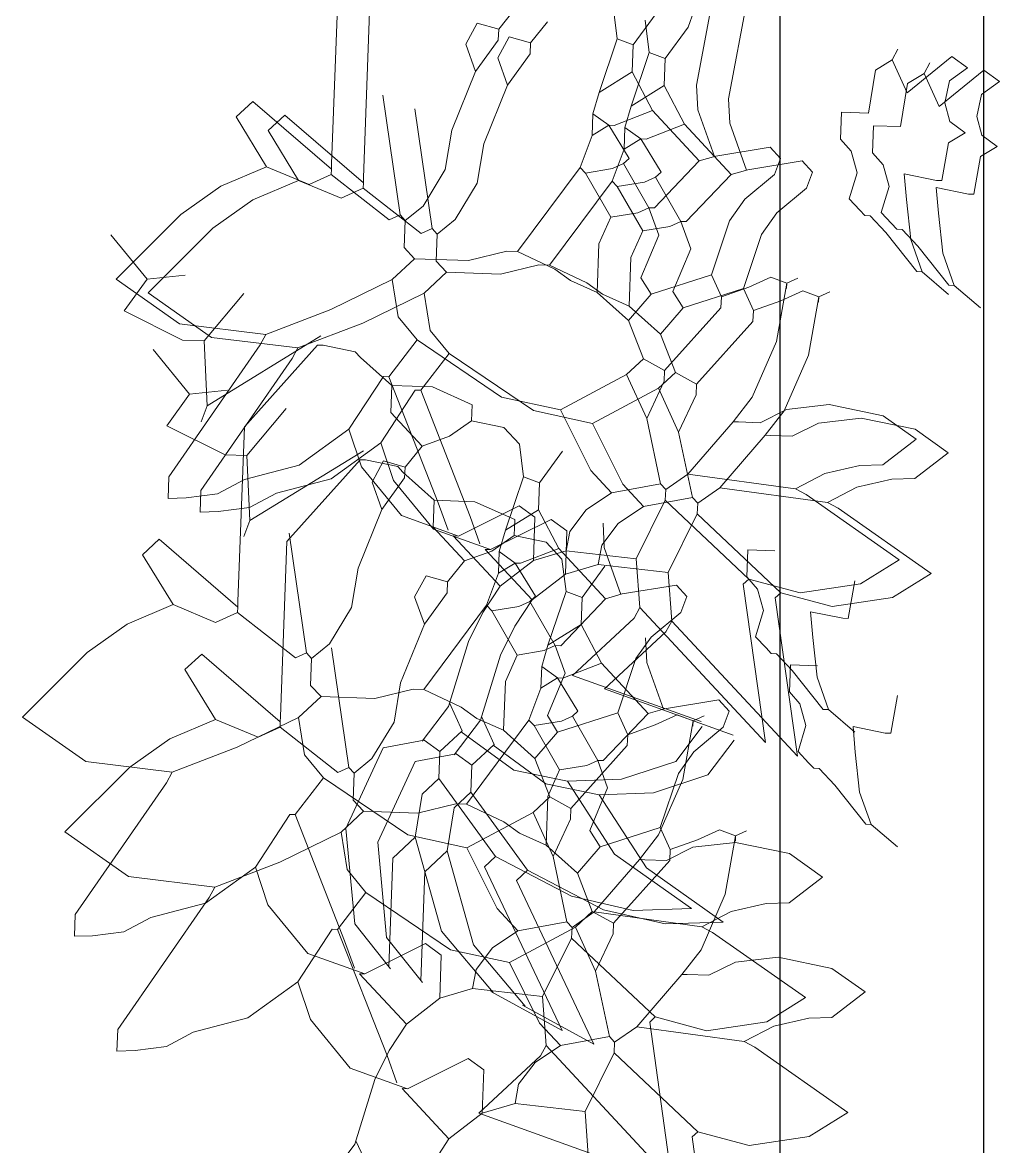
# Model space of a CAD drawing. Header units: millimetres. Extents: x 2667 to 2848, y -1 to 1765.
# Drawn here: x 2814.53 to 2815.009, y 1725.899 to 1726.451 of the extents above; entities that cross this region are included whole.
import ezdxf

# ---------------------------------------------------------------- set-up
doc = ezdxf.new("R2010")
doc.units = ezdxf.units.MM
doc.layers.add('PROIEZIONI', color=145, linetype='Continuous')
doc.layers.add('VERDE_giardino', color=74, linetype='Continuous', lineweight=9)

msp = doc.modelspace()

# ---------------------------------------------------------------- linework, layer by layer
at = {"layer": 'PROIEZIONI'}
for p, q in [((2814.90139, 1736.7425), (2814.90139, 1719.00637)), ((2815.00139, 1736.7425), (2815.00139, 1719.00637))]:
    msp.add_line(p, q, dxfattribs=at)
at = {"layer": 'VERDE_giardino'}
for p, q in [((2814.87044, 1726.47302), (2814.86055, 1726.4203)), ((2814.68448, 1726.46758), (2814.68135, 1726.38171)), ((2814.88613, 1726.46632), (2814.87625, 1726.41361)), ((2814.70018, 1726.46089), (2814.69705, 1726.37502)), ((2814.76337, 1726.44772), (2814.7717, 1726.45803)), ((2814.8195, 1726.45895), (2814.82157, 1726.44295)), ((2814.82943, 1726.44001), (2814.84061, 1726.45552)), ((2814.85631, 1726.44883), (2814.85925, 1726.45668)), ((2814.74718, 1726.44035), (2814.75287, 1726.45076)), ((2814.75287, 1726.45076), (2814.76337, 1726.44772)), ((2814.77906, 1726.44103), (2814.7874, 1726.45134)), ((2814.8352, 1726.45226), (2814.83727, 1726.43626)), ((2814.84512, 1726.43331), (2814.85631, 1726.44883)), ((2814.76287, 1726.43366), (2814.76856, 1726.44406)), ((2814.76317, 1726.44242), (2814.76337, 1726.44772)), ((2814.76856, 1726.44406), (2814.77906, 1726.44103)), ((2814.81266, 1726.41673), (2814.82157, 1726.44295)), ((2814.82157, 1726.44295), (2814.82943, 1726.44001)), ((2814.752, 1726.42691), (2814.74718, 1726.44035)), ((2814.752, 1726.42691), (2814.76317, 1726.44242)), ((2814.77887, 1726.43573), (2814.77906, 1726.44103)), ((2814.82894, 1726.42676), (2814.82943, 1726.44001)), ((2814.95939, 1726.43793), (2814.95654, 1726.43272)), ((2814.76769, 1726.42021), (2814.76287, 1726.43366)), ((2814.76769, 1726.42021), (2814.77887, 1726.43573)), ((2814.82835, 1726.41004), (2814.83727, 1726.43626)), ((2814.83727, 1726.43626), (2814.84512, 1726.43331)), ((2814.84464, 1726.42007), (2814.84512, 1726.43331)), ((2814.9484, 1726.42771), (2814.95654, 1726.43272)), ((2814.95654, 1726.43272), (2814.96391, 1726.41653)), ((2814.96391, 1726.41653), (2814.98579, 1726.43431)), ((2814.98579, 1726.43431), (2814.99355, 1726.42873)), ((2814.74033, 1726.39815), (2814.752, 1726.42691)), ((2814.81266, 1726.41673), (2814.82894, 1726.42676)), ((2814.82894, 1726.42676), (2814.83887, 1726.40782)), ((2814.94498, 1726.40661), (2814.9484, 1726.42771)), ((2814.97509, 1726.43124), (2814.97224, 1726.42603)), ((2814.97961, 1726.40984), (2815.00149, 1726.42762)), ((2814.98465, 1726.42233), (2814.99355, 1726.42873)), ((2815.00149, 1726.42762), (2815.00925, 1726.42203)), ((2814.96067, 1726.39992), (2814.96409, 1726.42102)), ((2814.96409, 1726.42102), (2814.97224, 1726.42603)), ((2814.97224, 1726.42603), (2814.97961, 1726.40984)), ((2814.98235, 1726.41153), (2814.98465, 1726.42233)), ((2815.00034, 1726.41564), (2815.00925, 1726.42203)), ((2814.71493, 1726.35661), (2814.70646, 1726.4153)), ((2814.75603, 1726.39145), (2814.76769, 1726.42021)), ((2814.80962, 1726.40623), (2814.81266, 1726.41673)), ((2814.82835, 1726.41004), (2814.84464, 1726.42007)), ((2814.84464, 1726.42007), (2814.85457, 1726.40112)), ((2814.86055, 1726.4203), (2814.86113, 1726.40824)), ((2814.99805, 1726.40484), (2815.00034, 1726.41564)), ((2814.63442, 1726.40466), (2814.64266, 1726.41232)), ((2814.64266, 1726.41232), (2814.68125, 1726.37907)), ((2814.82532, 1726.39954), (2814.82835, 1726.41004)), ((2814.87625, 1726.41361), (2814.87683, 1726.40155)), ((2814.98487, 1726.40238), (2814.98235, 1726.41153)), ((2814.64945, 1726.38022), (2814.63442, 1726.40466)), ((2814.65012, 1726.39796), (2814.65836, 1726.40562)), ((2814.65836, 1726.40562), (2814.69695, 1726.37237)), ((2814.73063, 1726.34991), (2814.72215, 1726.40861)), ((2814.80924, 1726.39564), (2814.80962, 1726.40623)), ((2814.80962, 1726.40623), (2814.81738, 1726.40064)), ((2814.82003, 1726.40054), (2814.83887, 1726.40782)), ((2814.83887, 1726.40782), (2814.86186, 1726.3831)), ((2814.86113, 1726.40824), (2814.86931, 1726.38528)), ((2814.93124, 1726.39384), (2814.93172, 1726.40709)), ((2814.93172, 1726.40709), (2814.94498, 1726.40661)), ((2815.00057, 1726.39568), (2814.99805, 1726.40484)), ((2814.80924, 1726.39564), (2814.81738, 1726.40064)), ((2814.81738, 1726.40064), (2814.8274, 1726.38435)), ((2814.81738, 1726.40064), (2814.82003, 1726.40054)), ((2814.82493, 1726.38894), (2814.82532, 1726.39954)), ((2814.82532, 1726.39954), (2814.83308, 1726.39395)), ((2814.83573, 1726.39385), (2814.85457, 1726.40112)), ((2814.85457, 1726.40112), (2814.87755, 1726.3764)), ((2814.87683, 1726.40155), (2814.88501, 1726.37859)), ((2814.94694, 1726.38715), (2814.94742, 1726.4004)), ((2814.94742, 1726.4004), (2814.96067, 1726.39992)), ((2814.99239, 1726.39692), (2814.98487, 1726.40238)), ((2814.66515, 1726.37353), (2814.65012, 1726.39796)), ((2814.74033, 1726.39815), (2814.73709, 1726.37886)), ((2814.80335, 1726.37993), (2814.80924, 1726.39564)), ((2814.82493, 1726.38894), (2814.83308, 1726.39395)), ((2814.83308, 1726.39395), (2814.8431, 1726.37766)), ((2814.83308, 1726.39395), (2814.83573, 1726.39385)), ((2814.93637, 1726.38782), (2814.93124, 1726.39384)), ((2814.98425, 1726.39191), (2814.99239, 1726.39692)), ((2815.00809, 1726.39023), (2815.00057, 1726.39568)), ((2814.75603, 1726.39145), (2814.75278, 1726.37216)), ((2814.81905, 1726.37323), (2814.82493, 1726.38894)), ((2814.8699, 1726.38546), (2814.8966, 1726.38979)), ((2814.8966, 1726.38979), (2814.90171, 1726.3843)), ((2814.93931, 1726.37729), (2814.93637, 1726.38782)), ((2814.98092, 1726.37346), (2814.98425, 1726.39191)), ((2814.99994, 1726.38522), (2815.00809, 1726.39023)), ((2814.8274, 1726.38435), (2814.82465, 1726.3818)), ((2814.83978, 1726.36002), (2814.86186, 1726.3831)), ((2814.86186, 1726.3831), (2814.8699, 1726.38546)), ((2814.8856, 1726.37877), (2814.91229, 1726.3831)), ((2814.90171, 1726.3843), (2814.89876, 1726.37645)), ((2814.91229, 1726.3831), (2814.9174, 1726.37761)), ((2814.95207, 1726.38113), (2814.94694, 1726.38715)), ((2814.99662, 1726.36676), (2814.99994, 1726.38522)), ((2814.627, 1726.37068), (2814.64945, 1726.38022)), ((2814.64945, 1726.38022), (2814.67037, 1726.3715)), ((2814.68116, 1726.37642), (2814.68125, 1726.37907)), ((2814.68125, 1726.37907), (2814.68135, 1726.38171)), ((2814.73709, 1726.37886), (2814.72622, 1726.36097)), ((2814.77266, 1726.33858), (2814.80335, 1726.37993)), ((2814.80335, 1726.37993), (2814.80591, 1726.37717)), ((2814.80591, 1726.37717), (2814.81926, 1726.37935)), ((2814.80591, 1726.37717), (2814.81839, 1726.3555)), ((2814.81926, 1726.37935), (2814.82465, 1726.3818)), ((2814.82465, 1726.3818), (2814.83714, 1726.36011)), ((2814.8431, 1726.37766), (2814.84035, 1726.37511)), ((2814.87755, 1726.3764), (2814.8856, 1726.37877)), ((2814.9174, 1726.37761), (2814.91446, 1726.36976)), ((2814.93548, 1726.36449), (2814.93931, 1726.37729)), ((2814.95501, 1726.37059), (2814.95207, 1726.38113)), ((2814.96246, 1726.37678), (2814.97827, 1726.37355)), ((2814.96353, 1726.36417), (2814.96246, 1726.37678)), ((2814.6427, 1726.36399), (2814.66515, 1726.37353)), ((2814.66515, 1726.37353), (2814.68606, 1726.36481)), ((2814.67037, 1726.3715), (2814.68116, 1726.37642)), ((2814.68116, 1726.37642), (2814.70954, 1726.35415)), ((2814.69685, 1726.36972), (2814.69695, 1726.37237)), ((2814.69695, 1726.37237), (2814.69705, 1726.37502)), ((2814.75278, 1726.37216), (2814.74192, 1726.35428)), ((2814.78836, 1726.33189), (2814.81905, 1726.37323)), ((2814.81905, 1726.37323), (2814.82161, 1726.37048)), ((2814.82161, 1726.37048), (2814.83495, 1726.37265)), ((2814.83495, 1726.37265), (2814.84035, 1726.37511)), ((2814.84035, 1726.37511), (2814.85283, 1726.35342)), ((2814.85548, 1726.35332), (2814.87755, 1726.3764)), ((2814.89876, 1726.37645), (2814.88422, 1726.36434)), ((2814.97827, 1726.37355), (2814.98092, 1726.37346)), ((2814.60734, 1726.35678), (2814.627, 1726.37068)), ((2814.68606, 1726.36481), (2814.69685, 1726.36972)), ((2814.69685, 1726.36972), (2814.72524, 1726.34746)), ((2814.82161, 1726.37048), (2814.83408, 1726.3488)), ((2814.91446, 1726.36976), (2814.89992, 1726.35764)), ((2814.95118, 1726.3578), (2814.95501, 1726.37059)), ((2814.97816, 1726.37009), (2814.99397, 1726.36686)), ((2814.97923, 1726.35747), (2814.97816, 1726.37009)), ((2814.99397, 1726.36686), (2814.99662, 1726.36676)), ((2814.62304, 1726.35008), (2814.6427, 1726.36399)), ((2814.72622, 1726.36097), (2814.71749, 1726.35386)), ((2814.83174, 1726.35766), (2814.83714, 1726.36011)), ((2814.83714, 1726.36011), (2814.84195, 1726.34668)), ((2814.83714, 1726.36011), (2814.83978, 1726.36002)), ((2814.88422, 1726.36434), (2814.87671, 1726.35373)), ((2814.94059, 1726.359), (2814.93548, 1726.36449)), ((2814.96567, 1726.34459), (2814.96353, 1726.36417)), ((2814.57555, 1726.32503), (2814.60734, 1726.35678)), ((2814.70954, 1726.35415), (2814.71493, 1726.35661)), ((2814.71493, 1726.35661), (2814.71749, 1726.35386)), ((2814.81261, 1726.34243), (2814.81839, 1726.3555)), ((2814.81839, 1726.3555), (2814.83174, 1726.35766)), ((2814.89992, 1726.35764), (2814.89241, 1726.34704)), ((2814.94059, 1726.359), (2814.94314, 1726.35625)), ((2814.94314, 1726.35625), (2814.94579, 1726.35616)), ((2814.94579, 1726.35616), (2814.95345, 1726.34792)), ((2814.95629, 1726.35231), (2814.95118, 1726.3578)), ((2814.98136, 1726.3379), (2814.97923, 1726.35747)), ((2814.59124, 1726.31834), (2814.62304, 1726.35008)), ((2814.71749, 1726.35386), (2814.71701, 1726.34061)), ((2814.72524, 1726.34746), (2814.73063, 1726.34991)), ((2814.73063, 1726.34991), (2814.73319, 1726.34717)), ((2814.74192, 1726.35428), (2814.73319, 1726.34717)), ((2814.83408, 1726.3488), (2814.84743, 1726.35097)), ((2814.84743, 1726.35097), (2814.85283, 1726.35342)), ((2814.85283, 1726.35342), (2814.85765, 1726.33998)), ((2814.85283, 1726.35342), (2814.85548, 1726.35332)), ((2814.87671, 1726.35373), (2814.86778, 1726.32715)), ((2814.95629, 1726.35231), (2814.95884, 1726.34956)), ((2814.95884, 1726.34956), (2814.96149, 1726.34946)), ((2814.96149, 1726.34946), (2814.96915, 1726.34122)), ((2814.59072, 1726.325), (2814.57294, 1726.34688)), ((2814.73319, 1726.34717), (2814.7327, 1726.33391)), ((2814.82831, 1726.33574), (2814.83408, 1726.3488)), ((2814.84195, 1726.34668), (2814.83322, 1726.32576)), ((2814.89241, 1726.34704), (2814.88348, 1726.32046)), ((2814.95345, 1726.34792), (2814.96868, 1726.32879)), ((2814.97133, 1726.32869), (2814.96567, 1726.34459)), ((2814.71701, 1726.34061), (2814.72211, 1726.33512)), ((2814.74862, 1726.33415), (2814.76736, 1726.33877)), ((2814.76736, 1726.33877), (2814.77266, 1726.33858)), ((2814.77266, 1726.33858), (2814.79092, 1726.32995)), ((2814.81174, 1726.31858), (2814.81261, 1726.34243)), ((2814.85765, 1726.33998), (2814.84892, 1726.31907)), ((2814.96915, 1726.34122), (2814.98437, 1726.32209)), ((2814.71112, 1726.3249), (2814.72211, 1726.33512)), ((2814.72211, 1726.33512), (2814.74862, 1726.33415)), ((2814.7327, 1726.33391), (2814.73781, 1726.32843)), ((2814.82744, 1726.31189), (2814.82831, 1726.33574)), ((2814.98703, 1726.322), (2814.98136, 1726.3379)), ((2814.59072, 1726.325), (2814.60937, 1726.32697)), ((2814.72682, 1726.31821), (2814.73781, 1726.32843)), ((2814.73781, 1726.32843), (2814.76431, 1726.32746)), ((2814.76431, 1726.32746), (2814.78306, 1726.33208)), ((2814.78306, 1726.33208), (2814.78836, 1726.33189)), ((2814.78836, 1726.33189), (2814.80662, 1726.32326)), ((2814.79092, 1726.32995), (2814.79868, 1726.32437)), ((2814.83824, 1726.31762), (2814.86778, 1726.32715)), ((2814.86778, 1726.32715), (2814.87269, 1726.31636)), ((2814.96868, 1726.32879), (2814.97133, 1726.32869)), ((2814.97133, 1726.32869), (2814.98419, 1726.31761)), ((2814.60667, 1726.30318), (2814.57555, 1726.32503)), ((2814.59072, 1726.325), (2814.57954, 1726.30948)), ((2814.71112, 1726.3249), (2814.68097, 1726.31022)), ((2814.71403, 1726.30658), (2814.71112, 1726.3249)), ((2814.79868, 1726.32437), (2814.81174, 1726.31858)), ((2814.80662, 1726.32326), (2814.81438, 1726.31767)), ((2814.83322, 1726.32576), (2814.83824, 1726.31762)), ((2814.88614, 1726.32118), (2814.89693, 1726.32609)), ((2814.89693, 1726.32609), (2814.90478, 1726.32315)), ((2814.89972, 1726.29441), (2814.90478, 1726.32315)), ((2814.90468, 1726.32051), (2814.90478, 1726.32315)), ((2814.90478, 1726.32315), (2814.91018, 1726.32561)), ((2814.98437, 1726.32209), (2814.98703, 1726.322)), ((2814.98703, 1726.322), (2814.99989, 1726.31092)), ((2814.62236, 1726.29649), (2814.59124, 1726.31834)), ((2814.61881, 1726.29478), (2814.63823, 1726.31796)), ((2814.72682, 1726.31821), (2814.69667, 1726.30353)), ((2814.72972, 1726.29989), (2814.72682, 1726.31821)), ((2814.81174, 1726.31858), (2814.82716, 1726.30475)), ((2814.81438, 1726.31767), (2814.82744, 1726.31189)), ((2814.82716, 1726.30475), (2814.83824, 1726.31762)), ((2814.84892, 1726.31907), (2814.85394, 1726.31092)), ((2814.85394, 1726.31092), (2814.88348, 1726.32046)), ((2814.8725, 1726.31106), (2814.87269, 1726.31636)), ((2814.87269, 1726.31636), (2814.88614, 1726.32118)), ((2814.88348, 1726.32046), (2814.88839, 1726.30967)), ((2814.90183, 1726.31449), (2814.91262, 1726.3194)), ((2814.91262, 1726.3194), (2814.92048, 1726.31646)), ((2814.91542, 1726.28772), (2814.92048, 1726.31646)), ((2814.92038, 1726.31381), (2814.92048, 1726.31646)), ((2814.92048, 1726.31646), (2814.92588, 1726.31891)), ((2814.82744, 1726.31189), (2814.84285, 1726.29806)), ((2814.84285, 1726.29806), (2814.85394, 1726.31092)), ((2814.84484, 1726.28022), (2814.8725, 1726.31106)), ((2814.88839, 1726.30967), (2814.90183, 1726.31449)), ((2814.57954, 1726.30948), (2814.60821, 1726.29517)), ((2814.68097, 1726.31022), (2814.6491, 1726.29797)), ((2814.72332, 1726.29527), (2814.71403, 1726.30658)), ((2814.88819, 1726.30436), (2814.88839, 1726.30967)), ((2814.6491, 1726.29797), (2814.60667, 1726.30318)), ((2814.69667, 1726.30353), (2814.6648, 1726.29128)), ((2814.73901, 1726.28858), (2814.72972, 1726.29989)), ((2814.82716, 1726.30475), (2814.83443, 1726.28591)), ((2814.86053, 1726.27353), (2814.88819, 1726.30436)), ((2814.60821, 1726.29517), (2814.61881, 1726.29478)), ((2814.61881, 1726.29478), (2814.6203, 1726.26288)), ((2814.6203, 1726.26288), (2814.67605, 1726.2972)), ((2814.6648, 1726.29128), (2814.62236, 1726.29649)), ((2814.64626, 1726.29277), (2814.6491, 1726.29797)), ((2814.70939, 1726.2772), (2814.72332, 1726.29527)), ((2814.72332, 1726.29527), (2814.76475, 1726.26722)), ((2814.84285, 1726.29806), (2814.85013, 1726.27922)), ((2814.88781, 1726.26719), (2814.89972, 1726.29441)), ((2814.61158, 1726.26866), (2814.5938, 1726.29054)), ((2814.60145, 1726.22807), (2814.64626, 1726.29277)), ((2814.67446, 1726.29275), (2814.6385, 1726.25266)), ((2814.66196, 1726.28607), (2814.6648, 1726.29128)), ((2814.67712, 1726.29265), (2814.67446, 1726.29275)), ((2814.67712, 1726.29265), (2814.69292, 1726.28943)), ((2814.69292, 1726.28943), (2814.69547, 1726.28668)), ((2814.72508, 1726.2705), (2814.73901, 1726.28858)), ((2814.73901, 1726.28858), (2814.78045, 1726.26052)), ((2814.61715, 1726.22137), (2814.66196, 1726.28607)), ((2814.69547, 1726.28668), (2814.71089, 1726.27285)), ((2814.82619, 1726.27825), (2814.83443, 1726.28591)), ((2814.83443, 1726.28591), (2814.84484, 1726.28022)), ((2814.90351, 1726.2605), (2814.91542, 1726.28772)), ((2814.68987, 1726.25137), (2814.70674, 1726.27729)), ((2814.70674, 1726.27729), (2814.70939, 1726.2772)), ((2814.79371, 1726.26086), (2814.82619, 1726.27825)), ((2814.82619, 1726.27825), (2814.83602, 1726.25666)), ((2814.84189, 1726.27156), (2814.85013, 1726.27922)), ((2814.84464, 1726.27493), (2814.84484, 1726.28022)), ((2814.85013, 1726.27922), (2814.86053, 1726.27353)), ((2814.70939, 1726.2772), (2814.73366, 1726.21528)), ((2814.71089, 1726.27285), (2814.71041, 1726.2596)), ((2814.71089, 1726.27285), (2814.7308, 1726.27217)), ((2814.7308, 1726.27217), (2814.75035, 1726.26345)), ((2814.83602, 1726.25666), (2814.84464, 1726.27493)), ((2814.86034, 1726.26823), (2814.86053, 1726.27353)), ((2814.61158, 1726.26866), (2814.6004, 1726.25315)), ((2814.61158, 1726.26866), (2814.63023, 1726.27063)), ((2814.70557, 1726.24468), (2814.72244, 1726.2706)), ((2814.72244, 1726.2706), (2814.72508, 1726.2705)), ((2814.72508, 1726.2705), (2814.74936, 1726.20859)), ((2814.76475, 1726.26722), (2814.79371, 1726.26086)), ((2814.80941, 1726.25417), (2814.84189, 1726.27156)), ((2814.84189, 1726.27156), (2814.85171, 1726.24997)), ((2814.85171, 1726.24997), (2814.86034, 1726.26823)), ((2814.87842, 1726.25511), (2814.88781, 1726.26719)), ((2814.6203, 1726.26288), (2814.61736, 1726.25503)), ((2814.63967, 1726.23844), (2814.65909, 1726.26162)), ((2814.75006, 1726.2555), (2814.75035, 1726.26345)), ((2814.79371, 1726.26086), (2814.80855, 1726.23113)), ((2814.90468, 1726.26114), (2814.89167, 1726.25463)), ((2814.92567, 1726.26354), (2814.90468, 1726.26114)), ((2814.95206, 1726.25805), (2814.92567, 1726.26354)), ((2814.71041, 1726.2596), (2814.72573, 1726.24312)), ((2814.73918, 1726.24794), (2814.75006, 1726.2555)), ((2814.75006, 1726.2555), (2814.76587, 1726.25227)), ((2814.78045, 1726.26052), (2814.80941, 1726.25417)), ((2814.83602, 1726.25666), (2814.84281, 1726.22457)), ((2814.89412, 1726.24842), (2814.90351, 1726.2605)), ((2814.94137, 1726.25685), (2814.92038, 1726.25444)), ((2814.96776, 1726.25136), (2814.94137, 1726.25685)), ((2814.96834, 1726.24653), (2814.95206, 1726.25805)), ((2814.6004, 1726.25315), (2814.62907, 1726.23883)), ((2814.6385, 1726.25266), (2814.63537, 1726.1668)), ((2814.66534, 1726.23369), (2814.68987, 1726.25137)), ((2814.69602, 1726.2329), (2814.68987, 1726.25137)), ((2814.76587, 1726.25227), (2814.77353, 1726.24403)), ((2814.80941, 1726.25417), (2814.82425, 1726.22443)), ((2814.85171, 1726.24997), (2814.85851, 1726.21787)), ((2814.85626, 1726.22939), (2814.87842, 1726.25511)), ((2814.87842, 1726.25511), (2814.88107, 1726.25502)), ((2814.89167, 1726.25463), (2814.88107, 1726.25502)), ((2814.92038, 1726.25444), (2814.90737, 1726.24794)), ((2814.98403, 1726.23984), (2814.96776, 1726.25136)), ((2814.68104, 1726.227), (2814.70557, 1726.24468)), ((2814.71172, 1726.22621), (2814.70557, 1726.24468)), ((2814.72573, 1726.24312), (2814.73918, 1726.24794)), ((2814.87195, 1726.22269), (2814.89412, 1726.24842)), ((2814.89412, 1726.24842), (2814.89677, 1726.24832)), ((2814.90737, 1726.24794), (2814.89677, 1726.24832)), ((2814.96834, 1726.24653), (2814.95195, 1726.23386)), ((2814.62907, 1726.23883), (2814.63967, 1726.23844)), ((2814.64117, 1726.20654), (2814.69692, 1726.24086)), ((2814.71739, 1726.23281), (2814.72573, 1726.24312)), ((2814.77353, 1726.24403), (2814.7756, 1726.22804)), ((2814.78345, 1726.22509), (2814.79464, 1726.24061)), ((2814.98403, 1726.23984), (2814.96765, 1726.22717)), ((2814.63855, 1726.22671), (2814.66534, 1726.23369)), ((2814.63967, 1726.23844), (2814.64117, 1726.20654)), ((2814.69532, 1726.23642), (2814.65937, 1726.19633)), ((2814.69798, 1726.23632), (2814.69532, 1726.23642)), ((2814.69798, 1726.23632), (2814.71378, 1726.23309)), ((2814.7012, 1726.22544), (2814.70689, 1726.23584)), ((2814.70689, 1726.23584), (2814.71739, 1726.23281)), ((2814.92348, 1726.22962), (2814.94072, 1726.23353)), ((2814.94072, 1726.23353), (2814.95195, 1726.23386)), ((2814.60107, 1726.21746), (2814.60145, 1726.22807)), ((2814.71558, 1726.20904), (2814.69602, 1726.2329)), ((2814.71378, 1726.23309), (2814.71633, 1726.23035)), ((2814.71633, 1726.23035), (2814.73175, 1726.21652)), ((2814.7172, 1726.2275), (2814.71739, 1726.23281)), ((2814.76668, 1726.20182), (2814.7756, 1726.22804)), ((2814.7756, 1726.22804), (2814.78345, 1726.22509)), ((2814.80855, 1726.23113), (2814.81876, 1726.22014)), ((2814.84536, 1726.22182), (2814.85626, 1726.22939)), ((2814.85626, 1726.22939), (2814.90906, 1726.22215)), ((2814.90906, 1726.22215), (2814.92348, 1726.22962)), ((2814.63855, 1726.22671), (2814.62532, 1726.21964)), ((2814.65424, 1726.22001), (2814.68104, 1726.227)), ((2814.70602, 1726.21199), (2814.7012, 1726.22544)), ((2814.70602, 1726.21199), (2814.7172, 1726.2275)), ((2814.73128, 1726.20234), (2814.71172, 1726.22621)), ((2814.78297, 1726.21184), (2814.78345, 1726.22509)), ((2814.81876, 1726.22014), (2814.84281, 1726.22457)), ((2814.82425, 1726.22443), (2814.83446, 1726.21345)), ((2814.84281, 1726.22457), (2814.84536, 1726.22182)), ((2814.86106, 1726.21513), (2814.87195, 1726.22269)), ((2814.87195, 1726.22269), (2814.92476, 1726.21546)), ((2814.90906, 1726.22215), (2814.91427, 1726.21931)), ((2814.92476, 1726.21546), (2814.93918, 1726.22293)), ((2814.93918, 1726.22293), (2814.95642, 1726.22684)), ((2814.95642, 1726.22684), (2814.96765, 1726.22717)), ((2814.60994, 1726.21776), (2814.60107, 1726.21746)), ((2814.62532, 1726.21964), (2814.60994, 1726.21776)), ((2814.61676, 1726.21076), (2814.61715, 1726.22137)), ((2814.65424, 1726.22001), (2814.64102, 1726.21294)), ((2814.81876, 1726.22014), (2814.80632, 1726.21182)), ((2814.83446, 1726.21345), (2814.85851, 1726.21787)), ((2814.84517, 1726.21652), (2814.84536, 1726.22182)), ((2814.85851, 1726.21787), (2814.86106, 1726.21513)), ((2814.91427, 1726.21931), (2814.95995, 1726.18733)), ((2814.62563, 1726.21107), (2814.61676, 1726.21076)), ((2814.64102, 1726.21294), (2814.62563, 1726.21107)), ((2814.69435, 1726.18323), (2814.70602, 1726.21199)), ((2814.73175, 1726.21652), (2814.73127, 1726.20326)), ((2814.73175, 1726.21652), (2814.75166, 1726.21583)), ((2814.73366, 1726.21528), (2814.73848, 1726.20183)), ((2814.74369, 1726.19899), (2814.77342, 1726.21383)), ((2814.75166, 1726.21583), (2814.77122, 1726.20712)), ((2814.76668, 1726.20182), (2814.78297, 1726.21184)), ((2814.77342, 1726.21383), (2814.78118, 1726.20824)), ((2814.78297, 1726.21184), (2814.7929, 1726.1929)), ((2814.80632, 1726.21182), (2814.79827, 1726.20115)), ((2814.83446, 1726.21345), (2814.82202, 1726.20513)), ((2814.83086, 1726.18786), (2814.84517, 1726.21652)), ((2814.84517, 1726.21652), (2814.88622, 1726.17788)), ((2814.86086, 1726.20983), (2814.86106, 1726.21513)), ((2814.92476, 1726.21546), (2814.92997, 1726.21262)), ((2814.92997, 1726.21262), (2814.97565, 1726.18064)), ((2814.64117, 1726.20654), (2814.63822, 1726.19869)), ((2814.74369, 1726.19899), (2814.71558, 1726.20904)), ((2814.74936, 1726.20859), (2814.75418, 1726.19514)), ((2814.75939, 1726.1923), (2814.78912, 1726.20714)), ((2814.77093, 1726.19917), (2814.77122, 1726.20712)), ((2814.78118, 1726.20824), (2814.7804, 1726.18704)), ((2814.78912, 1726.20714), (2814.79687, 1726.20155)), ((2814.84656, 1726.18116), (2814.86086, 1726.20983)), ((2814.86086, 1726.20983), (2814.90192, 1726.17118)), ((2814.66896, 1726.14169), (2814.66048, 1726.20039)), ((2814.73127, 1726.20326), (2814.74659, 1726.18678)), ((2814.75939, 1726.1923), (2814.73128, 1726.20234)), ((2814.76365, 1726.19132), (2814.76668, 1726.20182)), ((2814.79687, 1726.20155), (2814.7961, 1726.18034)), ((2814.79827, 1726.20115), (2814.7965, 1726.19176)), ((2814.82202, 1726.20513), (2814.81397, 1726.19445)), ((2814.81458, 1726.20538), (2814.81515, 1726.19333)), ((2814.58844, 1726.18974), (2814.59668, 1726.1974)), ((2814.59668, 1726.1974), (2814.63528, 1726.16415)), ((2814.65937, 1726.19633), (2814.65624, 1726.11046)), ((2814.74104, 1726.19909), (2814.76402, 1726.17437)), ((2814.74104, 1726.19909), (2814.74369, 1726.19899)), ((2814.76004, 1726.1916), (2814.77093, 1726.19917)), ((2814.77093, 1726.19917), (2814.78673, 1726.19594)), ((2814.78673, 1726.19594), (2814.79439, 1726.1877)), ((2814.60348, 1726.16531), (2814.58844, 1726.18974)), ((2814.74659, 1726.18678), (2814.76004, 1726.1916)), ((2814.75673, 1726.1924), (2814.77972, 1726.16767)), ((2814.75673, 1726.1924), (2814.75939, 1726.1923)), ((2814.76326, 1726.18072), (2814.76365, 1726.19132)), ((2814.76365, 1726.19132), (2814.7714, 1726.18572)), ((2814.77405, 1726.18563), (2814.7929, 1726.1929)), ((2814.7804, 1726.18704), (2814.7965, 1726.19176)), ((2814.7929, 1726.1929), (2814.81588, 1726.16818)), ((2814.7965, 1726.19176), (2814.83086, 1726.18786)), ((2814.81397, 1726.19445), (2814.81219, 1726.18506)), ((2814.81515, 1726.19333), (2814.82334, 1726.17036)), ((2814.88527, 1726.17892), (2814.88575, 1726.19218)), ((2814.88575, 1726.19218), (2814.899, 1726.19169)), ((2814.73826, 1726.17647), (2814.74659, 1726.18678)), ((2814.76326, 1726.18072), (2814.7714, 1726.18572)), ((2814.76402, 1726.17437), (2814.7804, 1726.18704)), ((2814.7714, 1726.18572), (2814.78142, 1726.16944)), ((2814.7714, 1726.18572), (2814.77405, 1726.18563)), ((2814.79439, 1726.1877), (2814.79646, 1726.1717)), ((2814.7961, 1726.18034), (2814.81219, 1726.18506)), ((2814.80431, 1726.16875), (2814.8155, 1726.18427)), ((2814.81219, 1726.18506), (2814.84656, 1726.18116)), ((2814.83086, 1726.18786), (2814.83264, 1726.16391)), ((2814.95995, 1726.18733), (2814.94098, 1726.17549)), ((2814.69435, 1726.18323), (2814.69111, 1726.16394)), ((2814.72206, 1726.1691), (2814.72775, 1726.17951)), ((2814.72775, 1726.17951), (2814.73826, 1726.17647)), ((2814.75738, 1726.16501), (2814.76326, 1726.18072)), ((2814.77972, 1726.16767), (2814.7961, 1726.18034)), ((2814.84656, 1726.18116), (2814.84834, 1726.15721)), ((2814.8904, 1726.17291), (2814.88527, 1726.17892)), ((2814.97565, 1726.18064), (2814.95668, 1726.1688)), ((2814.73806, 1726.17117), (2814.73826, 1726.17647)), ((2814.76402, 1726.17437), (2814.75559, 1726.1614)), ((2814.82393, 1726.17055), (2814.85062, 1726.17488)), ((2814.85062, 1726.17488), (2814.85573, 1726.16939)), ((2814.88347, 1726.17532), (2814.88622, 1726.17788)), ((2814.89429, 1726.09759), (2814.88347, 1726.17532)), ((2814.91138, 1726.17113), (2814.88622, 1726.17788)), ((2814.89334, 1726.16237), (2814.8904, 1726.17291)), ((2814.94098, 1726.17549), (2814.91138, 1726.17113)), ((2814.93495, 1726.15854), (2814.93827, 1726.17699)), ((2814.72688, 1726.15565), (2814.72206, 1726.1691)), ((2814.72688, 1726.15565), (2814.73806, 1726.17117)), ((2814.77972, 1726.16767), (2814.77128, 1726.15471)), ((2814.78142, 1726.16944), (2814.77868, 1726.16688)), ((2814.78754, 1726.14548), (2814.79646, 1726.1717)), ((2814.79381, 1726.1451), (2814.81588, 1726.16818)), ((2814.79646, 1726.1717), (2814.80431, 1726.16875)), ((2814.80383, 1726.15551), (2814.80431, 1726.16875)), ((2814.81588, 1726.16818), (2814.82393, 1726.17055)), ((2814.85573, 1726.16939), (2814.85279, 1726.16153)), ((2814.89917, 1726.16862), (2814.90192, 1726.17118)), ((2814.90999, 1726.0909), (2814.89917, 1726.16862)), ((2814.92708, 1726.16444), (2814.90192, 1726.17118)), ((2814.95668, 1726.1688), (2814.92708, 1726.16444)), ((2814.58102, 1726.15577), (2814.60348, 1726.16531)), ((2814.60348, 1726.16531), (2814.62439, 1726.15658)), ((2814.62439, 1726.15658), (2814.63518, 1726.1615)), ((2814.63518, 1726.1615), (2814.63528, 1726.16415)), ((2814.63518, 1726.1615), (2814.66356, 1726.13923)), ((2814.63528, 1726.16415), (2814.63537, 1726.1668)), ((2814.69111, 1726.16394), (2814.68025, 1726.14606)), ((2814.72669, 1726.12366), (2814.75738, 1726.16501)), ((2814.75738, 1726.16501), (2814.75994, 1726.16226)), ((2814.75994, 1726.16226), (2814.77328, 1726.16443)), ((2814.75994, 1726.16226), (2814.77241, 1726.14058)), ((2814.77328, 1726.16443), (2814.77868, 1726.16688)), ((2814.77868, 1726.16688), (2814.79116, 1726.1452)), ((2814.8298, 1726.1587), (2814.83264, 1726.16391)), ((2814.83264, 1726.16391), (2814.89429, 1726.09759)), ((2814.85279, 1726.16153), (2814.83825, 1726.14942)), ((2814.88951, 1726.14958), (2814.89334, 1726.16237)), ((2814.91649, 1726.16186), (2814.93229, 1726.15864)), ((2814.91755, 1726.14925), (2814.91649, 1726.16186)), ((2814.75559, 1726.1614), (2814.74856, 1726.14719)), ((2814.79958, 1726.13061), (2814.8298, 1726.1587)), ((2814.84549, 1726.15201), (2814.84834, 1726.15721)), ((2814.84834, 1726.15721), (2814.90999, 1726.0909)), ((2814.93229, 1726.15864), (2814.93495, 1726.15854)), ((2814.56137, 1726.14186), (2814.58102, 1726.15577)), ((2814.71522, 1726.12689), (2814.72688, 1726.15565)), ((2814.77128, 1726.15471), (2814.76426, 1726.14049)), ((2814.78754, 1726.14548), (2814.80383, 1726.15551)), ((2814.80383, 1726.15551), (2814.81376, 1726.13657)), ((2814.81528, 1726.12391), (2814.84549, 1726.15201)), ((2814.68025, 1726.14606), (2814.67151, 1726.13894)), ((2814.74856, 1726.14719), (2814.73872, 1726.11537)), ((2814.78451, 1726.13498), (2814.78754, 1726.14548)), ((2814.78576, 1726.14274), (2814.79116, 1726.1452)), ((2814.79116, 1726.1452), (2814.79597, 1726.13176)), ((2814.79116, 1726.1452), (2814.79381, 1726.1451)), ((2814.83825, 1726.14942), (2814.83074, 1726.13881)), ((2814.83544, 1726.14905), (2814.83602, 1726.13699)), ((2814.89462, 1726.14409), (2814.88951, 1726.14958)), ((2814.91969, 1726.12968), (2814.91755, 1726.14925)), ((2814.52957, 1726.11011), (2814.56137, 1726.14186)), ((2814.60931, 1726.1334), (2814.61755, 1726.14106)), ((2814.61755, 1726.14106), (2814.65614, 1726.10781)), ((2814.66356, 1726.13923), (2814.66896, 1726.14169)), ((2814.66896, 1726.14169), (2814.67151, 1726.13894)), ((2814.68982, 1726.08535), (2814.68135, 1726.14405)), ((2814.76426, 1726.14049), (2814.75442, 1726.10868)), ((2814.76663, 1726.12752), (2814.77241, 1726.14058)), ((2814.77241, 1726.14058), (2814.78576, 1726.14274)), ((2814.89462, 1726.14409), (2814.89717, 1726.14133)), ((2814.89717, 1726.14133), (2814.89981, 1726.14124)), ((2814.89981, 1726.14124), (2814.90748, 1726.133)), ((2814.67151, 1726.13894), (2814.67103, 1726.12569)), ((2814.78412, 1726.12438), (2814.78451, 1726.13498)), ((2814.78451, 1726.13498), (2814.79227, 1726.12939)), ((2814.79492, 1726.12929), (2814.81376, 1726.13657)), ((2814.81376, 1726.13657), (2814.83674, 1726.11184)), ((2814.83074, 1726.13881), (2814.8218, 1726.11224)), ((2814.83602, 1726.13699), (2814.8442, 1726.11403)), ((2814.90613, 1726.12259), (2814.90661, 1726.13584)), ((2814.90661, 1726.13584), (2814.91986, 1726.13536)), ((2814.62434, 1726.10897), (2814.60931, 1726.1334)), ((2814.78412, 1726.12438), (2814.79227, 1726.12939)), ((2814.79597, 1726.13176), (2814.78725, 1726.11084)), ((2814.79227, 1726.12939), (2814.80229, 1726.1131)), ((2814.79227, 1726.12939), (2814.79492, 1726.12929)), ((2814.86273, 1726.10795), (2814.79958, 1726.13061)), ((2814.90748, 1726.133), (2814.9227, 1726.11387)), ((2814.92536, 1726.11377), (2814.91969, 1726.12968)), ((2814.67103, 1726.12569), (2814.67613, 1726.1202)), ((2814.70264, 1726.11924), (2814.72138, 1726.12386)), ((2814.71522, 1726.12689), (2814.71198, 1726.10761)), ((2814.72138, 1726.12386), (2814.72669, 1726.12366)), ((2814.72669, 1726.12366), (2814.74495, 1726.11504)), ((2814.76576, 1726.10367), (2814.76663, 1726.12752)), ((2814.77824, 1726.10867), (2814.78412, 1726.12438)), ((2814.87843, 1726.10126), (2814.81528, 1726.12391)), ((2814.66515, 1726.10998), (2814.67613, 1726.1202)), ((2814.67613, 1726.1202), (2814.70264, 1726.11924)), ((2814.84479, 1726.11421), (2814.87148, 1726.11854)), ((2814.87148, 1726.11854), (2814.87659, 1726.11305)), ((2814.91126, 1726.11657), (2814.90613, 1726.12259)), ((2814.95581, 1726.1022), (2814.95914, 1726.12066)), ((2814.73872, 1726.11537), (2814.72585, 1726.0983)), ((2814.73926, 1726.11712), (2814.74551, 1726.10339)), ((2814.74495, 1726.11504), (2814.7527, 1726.10945)), ((2814.79226, 1726.1027), (2814.8218, 1726.11224)), ((2814.80229, 1726.1131), (2814.79954, 1726.11055)), ((2814.81467, 1726.08877), (2814.83674, 1726.11184)), ((2814.8218, 1726.11224), (2814.82671, 1726.10144)), ((2814.83674, 1726.11184), (2814.84479, 1726.11421)), ((2814.87659, 1726.11305), (2814.87365, 1726.1052)), ((2814.9142, 1726.10604), (2814.91126, 1726.11657)), ((2814.9227, 1726.11387), (2814.92536, 1726.11377)), ((2814.92536, 1726.11377), (2814.93822, 1726.10269)), ((2814.56069, 1726.08826), (2814.52957, 1726.11011)), ((2814.60189, 1726.09943), (2814.62434, 1726.10897)), ((2814.62434, 1726.10897), (2814.64525, 1726.10025)), ((2814.66515, 1726.10998), (2814.63499, 1726.09531)), ((2814.65604, 1726.10517), (2814.65614, 1726.10781)), ((2814.65614, 1726.10781), (2814.65624, 1726.11046)), ((2814.66805, 1726.09166), (2814.66515, 1726.10998)), ((2814.71198, 1726.10761), (2814.70111, 1726.08972)), ((2814.75442, 1726.10868), (2814.74154, 1726.0916)), ((2814.74755, 1726.06733), (2814.77824, 1726.10867)), ((2814.7527, 1726.10945), (2814.76576, 1726.10367)), ((2814.75496, 1726.11042), (2814.76121, 1726.0967)), ((2814.77824, 1726.10867), (2814.7808, 1726.10592)), ((2814.7808, 1726.10592), (2814.79414, 1726.1081)), ((2814.78725, 1726.11084), (2814.79226, 1726.1027)), ((2814.79414, 1726.1081), (2814.79954, 1726.11055)), ((2814.79954, 1726.11055), (2814.81202, 1726.08886)), ((2814.82671, 1726.10144), (2814.84016, 1726.10626)), ((2814.84016, 1726.10626), (2814.85095, 1726.11117)), ((2814.85095, 1726.11117), (2814.85881, 1726.10824)), ((2814.85375, 1726.07949), (2814.85881, 1726.10824)), ((2814.85871, 1726.10559), (2814.85881, 1726.10824)), ((2814.85881, 1726.10824), (2814.86421, 1726.11069)), ((2814.64525, 1726.10025), (2814.65604, 1726.10517)), ((2814.65604, 1726.10517), (2814.68443, 1726.0829)), ((2814.74551, 1726.10339), (2814.73453, 1726.09317)), ((2814.77077, 1726.08399), (2814.74491, 1726.10296)), ((2814.76576, 1726.10367), (2814.78118, 1726.08983)), ((2814.7808, 1726.10592), (2814.79327, 1726.08424)), ((2814.78118, 1726.08983), (2814.79226, 1726.1027)), ((2814.82652, 1726.09614), (2814.82671, 1726.10144)), ((2814.85039, 1726.0884), (2814.86324, 1726.10543)), ((2814.87365, 1726.1052), (2814.85911, 1726.09308)), ((2814.91037, 1726.09324), (2814.9142, 1726.10604)), ((2814.93735, 1726.10553), (2814.95316, 1726.1023)), ((2814.93842, 1726.09291), (2814.93735, 1726.10553)), ((2814.95316, 1726.1023), (2814.95581, 1726.1022)), ((2814.58223, 1726.08552), (2814.60189, 1726.09943)), ((2814.63499, 1726.09531), (2814.60313, 1726.08306)), ((2814.70659, 1726.09504), (2814.72677, 1726.09877)), ((2814.72677, 1726.09877), (2814.73453, 1726.09317)), ((2814.76121, 1726.0967), (2814.75022, 1726.08648)), ((2814.78647, 1726.07729), (2814.76061, 1726.09627)), ((2814.79886, 1726.0653), (2814.82652, 1726.09614)), ((2814.86609, 1726.0817), (2814.87893, 1726.09874)), ((2814.67734, 1726.08035), (2814.66805, 1726.09166)), ((2814.70659, 1726.09504), (2814.68826, 1726.05542)), ((2814.70111, 1726.08972), (2814.69238, 1726.08261)), ((2814.72229, 1726.08835), (2814.74247, 1726.09207)), ((2814.73404, 1726.07993), (2814.73453, 1726.09317)), ((2814.74247, 1726.09207), (2814.75022, 1726.08648)), ((2814.78118, 1726.08983), (2814.78846, 1726.07099)), ((2814.85911, 1726.09308), (2814.8516, 1726.08248)), ((2814.91548, 1726.08775), (2814.91037, 1726.09324)), ((2814.94055, 1726.07334), (2814.93842, 1726.09291)), ((2814.55043, 1726.05378), (2814.58223, 1726.08552)), ((2814.60313, 1726.08306), (2814.56069, 1726.08826)), ((2814.68443, 1726.0829), (2814.68982, 1726.08535)), ((2814.68982, 1726.08535), (2814.69238, 1726.08261)), ((2814.72229, 1726.08835), (2814.70396, 1726.04872)), ((2814.74974, 1726.07323), (2814.75022, 1726.08648)), ((2814.7875, 1726.07118), (2814.79327, 1726.08424)), ((2814.79327, 1726.08424), (2814.80662, 1726.08641)), ((2814.80662, 1726.08641), (2814.81202, 1726.08886)), ((2814.81202, 1726.08886), (2814.81684, 1726.07542)), ((2814.81202, 1726.08886), (2814.81467, 1726.08877)), ((2814.82359, 1726.07965), (2814.85039, 1726.0884)), ((2814.91548, 1726.08775), (2814.91803, 1726.085)), ((2814.91803, 1726.085), (2814.92068, 1726.0849)), ((2814.92068, 1726.0849), (2814.92834, 1726.07666)), ((2814.60029, 1726.07785), (2814.60313, 1726.08306)), ((2814.66341, 1726.06228), (2814.67734, 1726.08035)), ((2814.67734, 1726.08035), (2814.71878, 1726.0523)), ((2814.69238, 1726.08261), (2814.69189, 1726.06936)), ((2814.7258, 1726.07227), (2814.73404, 1726.07993)), ((2814.73404, 1726.07993), (2814.76185, 1726.04176)), ((2814.79707, 1726.07867), (2814.77077, 1726.08399)), ((2814.79707, 1726.07867), (2814.82359, 1726.07965)), ((2814.82021, 1726.04283), (2814.79707, 1726.07867)), ((2814.83929, 1726.07296), (2814.86609, 1726.0817)), ((2814.84183, 1726.05227), (2814.85375, 1726.07949)), ((2814.8516, 1726.08248), (2814.84267, 1726.0559)), ((2814.55548, 1726.01315), (2814.60029, 1726.07785)), ((2814.7415, 1726.06557), (2814.74974, 1726.07323)), ((2814.74974, 1726.07323), (2814.77754, 1726.03506)), ((2814.81277, 1726.07198), (2814.78647, 1726.07729)), ((2814.81684, 1726.07542), (2814.80811, 1726.05451)), ((2814.92834, 1726.07666), (2814.94356, 1726.05753)), ((2814.94622, 1726.05744), (2814.94055, 1726.07334)), ((2814.69189, 1726.06936), (2814.697, 1726.06387)), ((2814.72238, 1726.05116), (2814.7258, 1726.07227)), ((2814.78022, 1726.06333), (2814.78846, 1726.07099)), ((2814.78663, 1726.04733), (2814.7875, 1726.07118)), ((2814.78846, 1726.07099), (2814.79886, 1726.0653)), ((2814.81277, 1726.07198), (2814.83929, 1726.07296)), ((2814.83591, 1726.03614), (2814.81277, 1726.07198)), ((2814.6439, 1726.03646), (2814.66076, 1726.06238)), ((2814.66076, 1726.06238), (2814.66341, 1726.06228)), ((2814.66341, 1726.06228), (2814.68769, 1726.00036)), ((2814.68601, 1726.05365), (2814.697, 1726.06387)), ((2814.697, 1726.06387), (2814.7235, 1726.0629)), ((2814.7235, 1726.0629), (2814.74225, 1726.06752)), ((2814.73808, 1726.04446), (2814.7415, 1726.06557)), ((2814.74225, 1726.06752), (2814.74755, 1726.06733)), ((2814.74755, 1726.06733), (2814.76581, 1726.0587)), ((2814.74774, 1726.04594), (2814.78022, 1726.06333)), ((2814.78022, 1726.06333), (2814.79004, 1726.04174)), ((2814.79867, 1726.06001), (2814.79886, 1726.0653)), ((2814.76581, 1726.0587), (2814.77357, 1726.05312)), ((2814.79004, 1726.04174), (2814.79867, 1726.06001)), ((2814.94356, 1726.05753), (2814.94622, 1726.05744)), ((2814.94622, 1726.05744), (2814.95908, 1726.04636)), ((2814.58155, 1726.03193), (2814.55043, 1726.05378)), ((2814.68601, 1726.05365), (2814.65586, 1726.03897)), ((2814.68892, 1726.03533), (2814.68601, 1726.05365)), ((2814.68826, 1726.05542), (2814.69266, 1726.00859)), ((2814.71139, 1726.04095), (2814.72238, 1726.05116)), ((2814.71878, 1726.0523), (2814.74774, 1726.04594)), ((2814.73532, 1726.00509), (2814.72238, 1726.05116)), ((2814.77357, 1726.05312), (2814.78663, 1726.04733)), ((2814.80811, 1726.05451), (2814.81313, 1726.04636)), ((2814.81313, 1726.04636), (2814.84267, 1726.0559)), ((2814.83244, 1726.0402), (2814.84183, 1726.05227)), ((2814.84267, 1726.0559), (2814.84758, 1726.04511)), ((2814.86102, 1726.04993), (2814.87181, 1726.05484)), ((2814.87181, 1726.05484), (2814.87967, 1726.0519)), ((2814.87461, 1726.02316), (2814.87967, 1726.0519)), ((2814.87957, 1726.04925), (2814.87967, 1726.0519)), ((2814.87967, 1726.0519), (2814.88507, 1726.05436)), ((2814.70396, 1726.04872), (2814.70836, 1726.00189)), ((2814.74774, 1726.04594), (2814.76258, 1726.01621)), ((2814.78663, 1726.04733), (2814.80205, 1726.0335)), ((2814.80205, 1726.0335), (2814.81313, 1726.04636)), ((2814.85871, 1726.04622), (2814.8457, 1726.03971)), ((2814.84758, 1726.04511), (2814.86102, 1726.04993)), ((2814.87969, 1726.04863), (2814.85871, 1726.04622)), ((2814.90609, 1726.04313), (2814.87969, 1726.04863)), ((2814.70944, 1725.98743), (2814.71139, 1726.04095)), ((2814.72709, 1726.03425), (2814.73808, 1726.04446)), ((2814.75101, 1725.99839), (2814.73808, 1726.04446)), ((2814.76185, 1726.04176), (2814.75635, 1726.03665)), ((2814.76185, 1726.04176), (2814.79909, 1726.02221)), ((2814.79004, 1726.04174), (2814.79683, 1726.00965)), ((2814.81028, 1726.01447), (2814.83244, 1726.0402)), ((2814.85795, 1726.01618), (2814.82021, 1726.04283)), ((2814.83244, 1726.0402), (2814.8351, 1726.0401)), ((2814.8457, 1726.03971), (2814.8351, 1726.0401)), ((2814.84738, 1726.03981), (2814.84758, 1726.04511)), ((2814.92236, 1726.03162), (2814.90609, 1726.04313)), ((2814.61937, 1726.01878), (2814.6439, 1726.03646)), ((2814.65586, 1726.03897), (2814.62399, 1726.02672)), ((2814.65005, 1726.01799), (2814.6439, 1726.03646)), ((2814.6982, 1726.02402), (2814.68892, 1726.03533)), ((2814.75635, 1726.03665), (2814.79445, 1725.95636)), ((2814.77754, 1726.03506), (2814.77205, 1726.02995)), ((2814.77754, 1726.03506), (2814.81479, 1726.01552)), ((2814.81973, 1726.00897), (2814.84738, 1726.03981)), ((2814.87364, 1726.00948), (2814.83591, 1726.03614)), ((2814.62399, 1726.02672), (2814.58155, 1726.03193)), ((2814.72514, 1725.98073), (2814.72709, 1726.03425)), ((2814.77205, 1726.02995), (2814.81015, 1725.94966)), ((2814.80205, 1726.0335), (2814.80932, 1726.01466)), ((2814.92236, 1726.03162), (2814.90598, 1726.01894)), ((2814.62115, 1726.02151), (2814.62399, 1726.02672)), ((2814.68427, 1726.00594), (2814.6982, 1726.02402)), ((2814.6982, 1726.02402), (2814.73964, 1725.99596)), ((2814.57634, 1725.95681), (2814.62115, 1726.02151)), ((2814.59257, 1726.01179), (2814.61937, 1726.01878)), ((2814.6696, 1725.99412), (2814.65005, 1726.01799)), ((2814.79909, 1726.02221), (2814.82939, 1726.01527)), ((2814.8627, 1725.99594), (2814.87461, 1726.02316)), ((2814.87751, 1726.01471), (2814.89475, 1726.01861)), ((2814.89475, 1726.01861), (2814.90598, 1726.01894)), ((2814.55509, 1726.00254), (2814.55548, 1726.01315)), ((2814.76258, 1726.01621), (2814.77279, 1726.00522)), ((2814.79939, 1726.00691), (2814.81028, 1726.01447)), ((2814.80108, 1726.007), (2814.80932, 1726.01466)), ((2814.80932, 1726.01466), (2814.81973, 1726.00897)), ((2814.81028, 1726.01447), (2814.86309, 1726.00724)), ((2814.81479, 1726.01552), (2814.84509, 1726.00858)), ((2814.82939, 1726.01527), (2814.85795, 1726.01618)), ((2814.86309, 1726.00724), (2814.87751, 1726.01471)), ((2814.59257, 1726.01179), (2814.57935, 1726.00472)), ((2814.69266, 1726.00859), (2814.71019, 1725.98656)), ((2814.7686, 1725.98961), (2814.80108, 1726.007)), ((2814.77279, 1726.00522), (2814.79683, 1726.00965)), ((2814.79683, 1726.00965), (2814.79939, 1726.00691)), ((2814.80108, 1726.007), (2814.81091, 1725.98541)), ((2814.81953, 1726.00367), (2814.81973, 1726.00897)), ((2814.84509, 1726.00858), (2814.87364, 1726.00948)), ((2814.86309, 1726.00724), (2814.86829, 1726.0044)), ((2814.56396, 1726.00284), (2814.55509, 1726.00254)), ((2814.57935, 1726.00472), (2814.56396, 1726.00284)), ((2814.66476, 1725.98012), (2814.68163, 1726.00604)), ((2814.68163, 1726.00604), (2814.68427, 1726.00594)), ((2814.68427, 1726.00594), (2814.70855, 1725.94403)), ((2814.70836, 1726.00189), (2814.72589, 1725.97986)), ((2814.7607, 1725.975), (2814.73532, 1726.00509)), ((2814.77279, 1726.00522), (2814.76035, 1725.99691)), ((2814.78488, 1725.97294), (2814.79919, 1726.0016)), ((2814.79919, 1726.0016), (2814.79939, 1726.00691)), ((2814.79919, 1726.0016), (2814.84025, 1725.96296)), ((2814.81091, 1725.98541), (2814.81953, 1726.00367)), ((2814.86829, 1726.0044), (2814.91398, 1725.97241)), ((2814.68769, 1726.00036), (2814.69251, 1725.98692)), ((2814.69772, 1725.98408), (2814.72744, 1725.99892)), ((2814.72744, 1725.99892), (2814.7352, 1725.99332)), ((2814.73964, 1725.99596), (2814.7686, 1725.98961)), ((2814.7764, 1725.9683), (2814.75101, 1725.99839)), ((2814.76035, 1725.99691), (2814.7523, 1725.98623)), ((2814.85331, 1725.98386), (2814.8627, 1725.99594)), ((2814.69772, 1725.98408), (2814.6696, 1725.99412)), ((2814.7352, 1725.99332), (2814.73443, 1725.97212)), ((2814.90056, 1725.99229), (2814.87957, 1725.98988)), ((2814.92695, 1725.9868), (2814.90056, 1725.99229)), ((2814.7523, 1725.98623), (2814.75052, 1725.97684)), ((2814.7686, 1725.98961), (2814.78344, 1725.95987)), ((2814.81091, 1725.98541), (2814.8177, 1725.95331)), ((2814.87957, 1725.98988), (2814.86656, 1725.98338)), ((2814.94322, 1725.97528), (2814.92695, 1725.9868)), ((2814.64023, 1725.96244), (2814.66476, 1725.98012)), ((2814.67091, 1725.96165), (2814.66476, 1725.98012)), ((2814.69506, 1725.98417), (2814.71804, 1725.95945)), ((2814.69506, 1725.98417), (2814.69772, 1725.98408)), ((2814.83114, 1725.95813), (2814.85331, 1725.98386)), ((2814.85331, 1725.98386), (2814.85596, 1725.98377)), ((2814.86656, 1725.98338), (2814.85596, 1725.98377)), ((2814.73443, 1725.97212), (2814.75052, 1725.97684)), ((2814.75052, 1725.97684), (2814.78488, 1725.97294)), ((2814.75943, 1725.97551), (2814.79445, 1725.95636)), ((2814.94322, 1725.97528), (2814.92684, 1725.96261)), ((2814.71804, 1725.95945), (2814.73443, 1725.97212)), ((2814.77513, 1725.96881), (2814.81015, 1725.94966)), ((2814.78488, 1725.97294), (2814.78666, 1725.94899)), ((2814.91398, 1725.97241), (2814.89501, 1725.96058)), ((2814.8375, 1725.9604), (2814.84025, 1725.96296)), ((2814.8654, 1725.95621), (2814.84025, 1725.96296)), ((2814.61343, 1725.95546), (2814.64023, 1725.96244)), ((2814.69047, 1725.93778), (2814.67091, 1725.96165)), ((2814.71804, 1725.95945), (2814.70961, 1725.94649)), ((2814.78344, 1725.95987), (2814.79365, 1725.94889)), ((2814.82025, 1725.95057), (2814.83114, 1725.95813)), ((2814.83114, 1725.95813), (2814.88395, 1725.9509)), ((2814.84831, 1725.88268), (2814.8375, 1725.9604)), ((2814.89501, 1725.96058), (2814.8654, 1725.95621)), ((2814.88395, 1725.9509), (2814.89837, 1725.95837)), ((2814.89837, 1725.95837), (2814.91561, 1725.96228)), ((2814.91561, 1725.96228), (2814.92684, 1725.96261)), ((2814.57595, 1725.94621), (2814.57634, 1725.95681)), ((2814.61343, 1725.95546), (2814.60021, 1725.94838)), ((2814.79365, 1725.94889), (2814.8177, 1725.95331)), ((2814.8177, 1725.95331), (2814.82025, 1725.95057)), ((2814.58482, 1725.94651), (2814.57595, 1725.94621)), ((2814.60021, 1725.94838), (2814.58482, 1725.94651)), ((2814.70961, 1725.94649), (2814.70259, 1725.93227)), ((2814.79365, 1725.94889), (2814.78121, 1725.94057)), ((2814.78382, 1725.94378), (2814.78666, 1725.94899)), ((2814.78666, 1725.94899), (2814.84831, 1725.88268)), ((2814.82005, 1725.94527), (2814.82025, 1725.95057)), ((2814.88395, 1725.9509), (2814.88916, 1725.94806)), ((2814.88916, 1725.94806), (2814.93484, 1725.91608)), ((2814.70855, 1725.94403), (2814.71337, 1725.93058)), ((2814.71858, 1725.92774), (2814.74831, 1725.94258)), ((2814.74831, 1725.94258), (2814.75606, 1725.93699)), ((2814.7536, 1725.91569), (2814.78382, 1725.94378)), ((2814.80575, 1725.9166), (2814.82005, 1725.94527)), ((2814.82005, 1725.94527), (2814.86111, 1725.90662)), ((2814.71858, 1725.92774), (2814.69047, 1725.93778)), ((2814.75606, 1725.93699), (2814.75529, 1725.91578)), ((2814.78121, 1725.94057), (2814.77316, 1725.9299)), ((2814.70259, 1725.93227), (2814.69275, 1725.90046)), ((2814.77316, 1725.9299), (2814.77139, 1725.92051)), ((2814.71592, 1725.92784), (2814.73891, 1725.90312)), ((2814.71592, 1725.92784), (2814.71858, 1725.92774)), ((2814.75529, 1725.91578), (2814.77139, 1725.92051)), ((2814.77139, 1725.92051), (2814.80575, 1725.9166)), ((2814.73891, 1725.90312), (2814.75529, 1725.91578)), ((2814.81676, 1725.89303), (2814.7536, 1725.91569)), ((2814.80575, 1725.9166), (2814.80753, 1725.89265)), ((2814.93484, 1725.91608), (2814.91587, 1725.90424)), ((2814.69329, 1725.9022), (2814.69954, 1725.88848)), ((2814.73891, 1725.90312), (2814.73047, 1725.89015)), ((2814.85836, 1725.90407), (2814.86111, 1725.90662)), ((2814.86918, 1725.82634), (2814.85836, 1725.90407)), ((2814.88627, 1725.89988), (2814.86111, 1725.90662)), ((2814.91587, 1725.90424), (2814.88627, 1725.89988)), ((2814.69275, 1725.90046), (2814.67987, 1725.88338))]:
    msp.add_line(p, q, dxfattribs=at)
for centre, start, end in [((2814.6385, 1726.25266), 137.7572, 177.5602), ((2814.65937, 1726.19633), 137.7572, 177.5602), ((2814.70659, 1726.09504), 100.7175, 155.4465), ((2814.72229, 1726.08835), 100.7175, 155.4465)]:
    msp.add_arc(centre, 0.000000331, start, end, dxfattribs=at)

doc.saveas('drawing.dxf')
